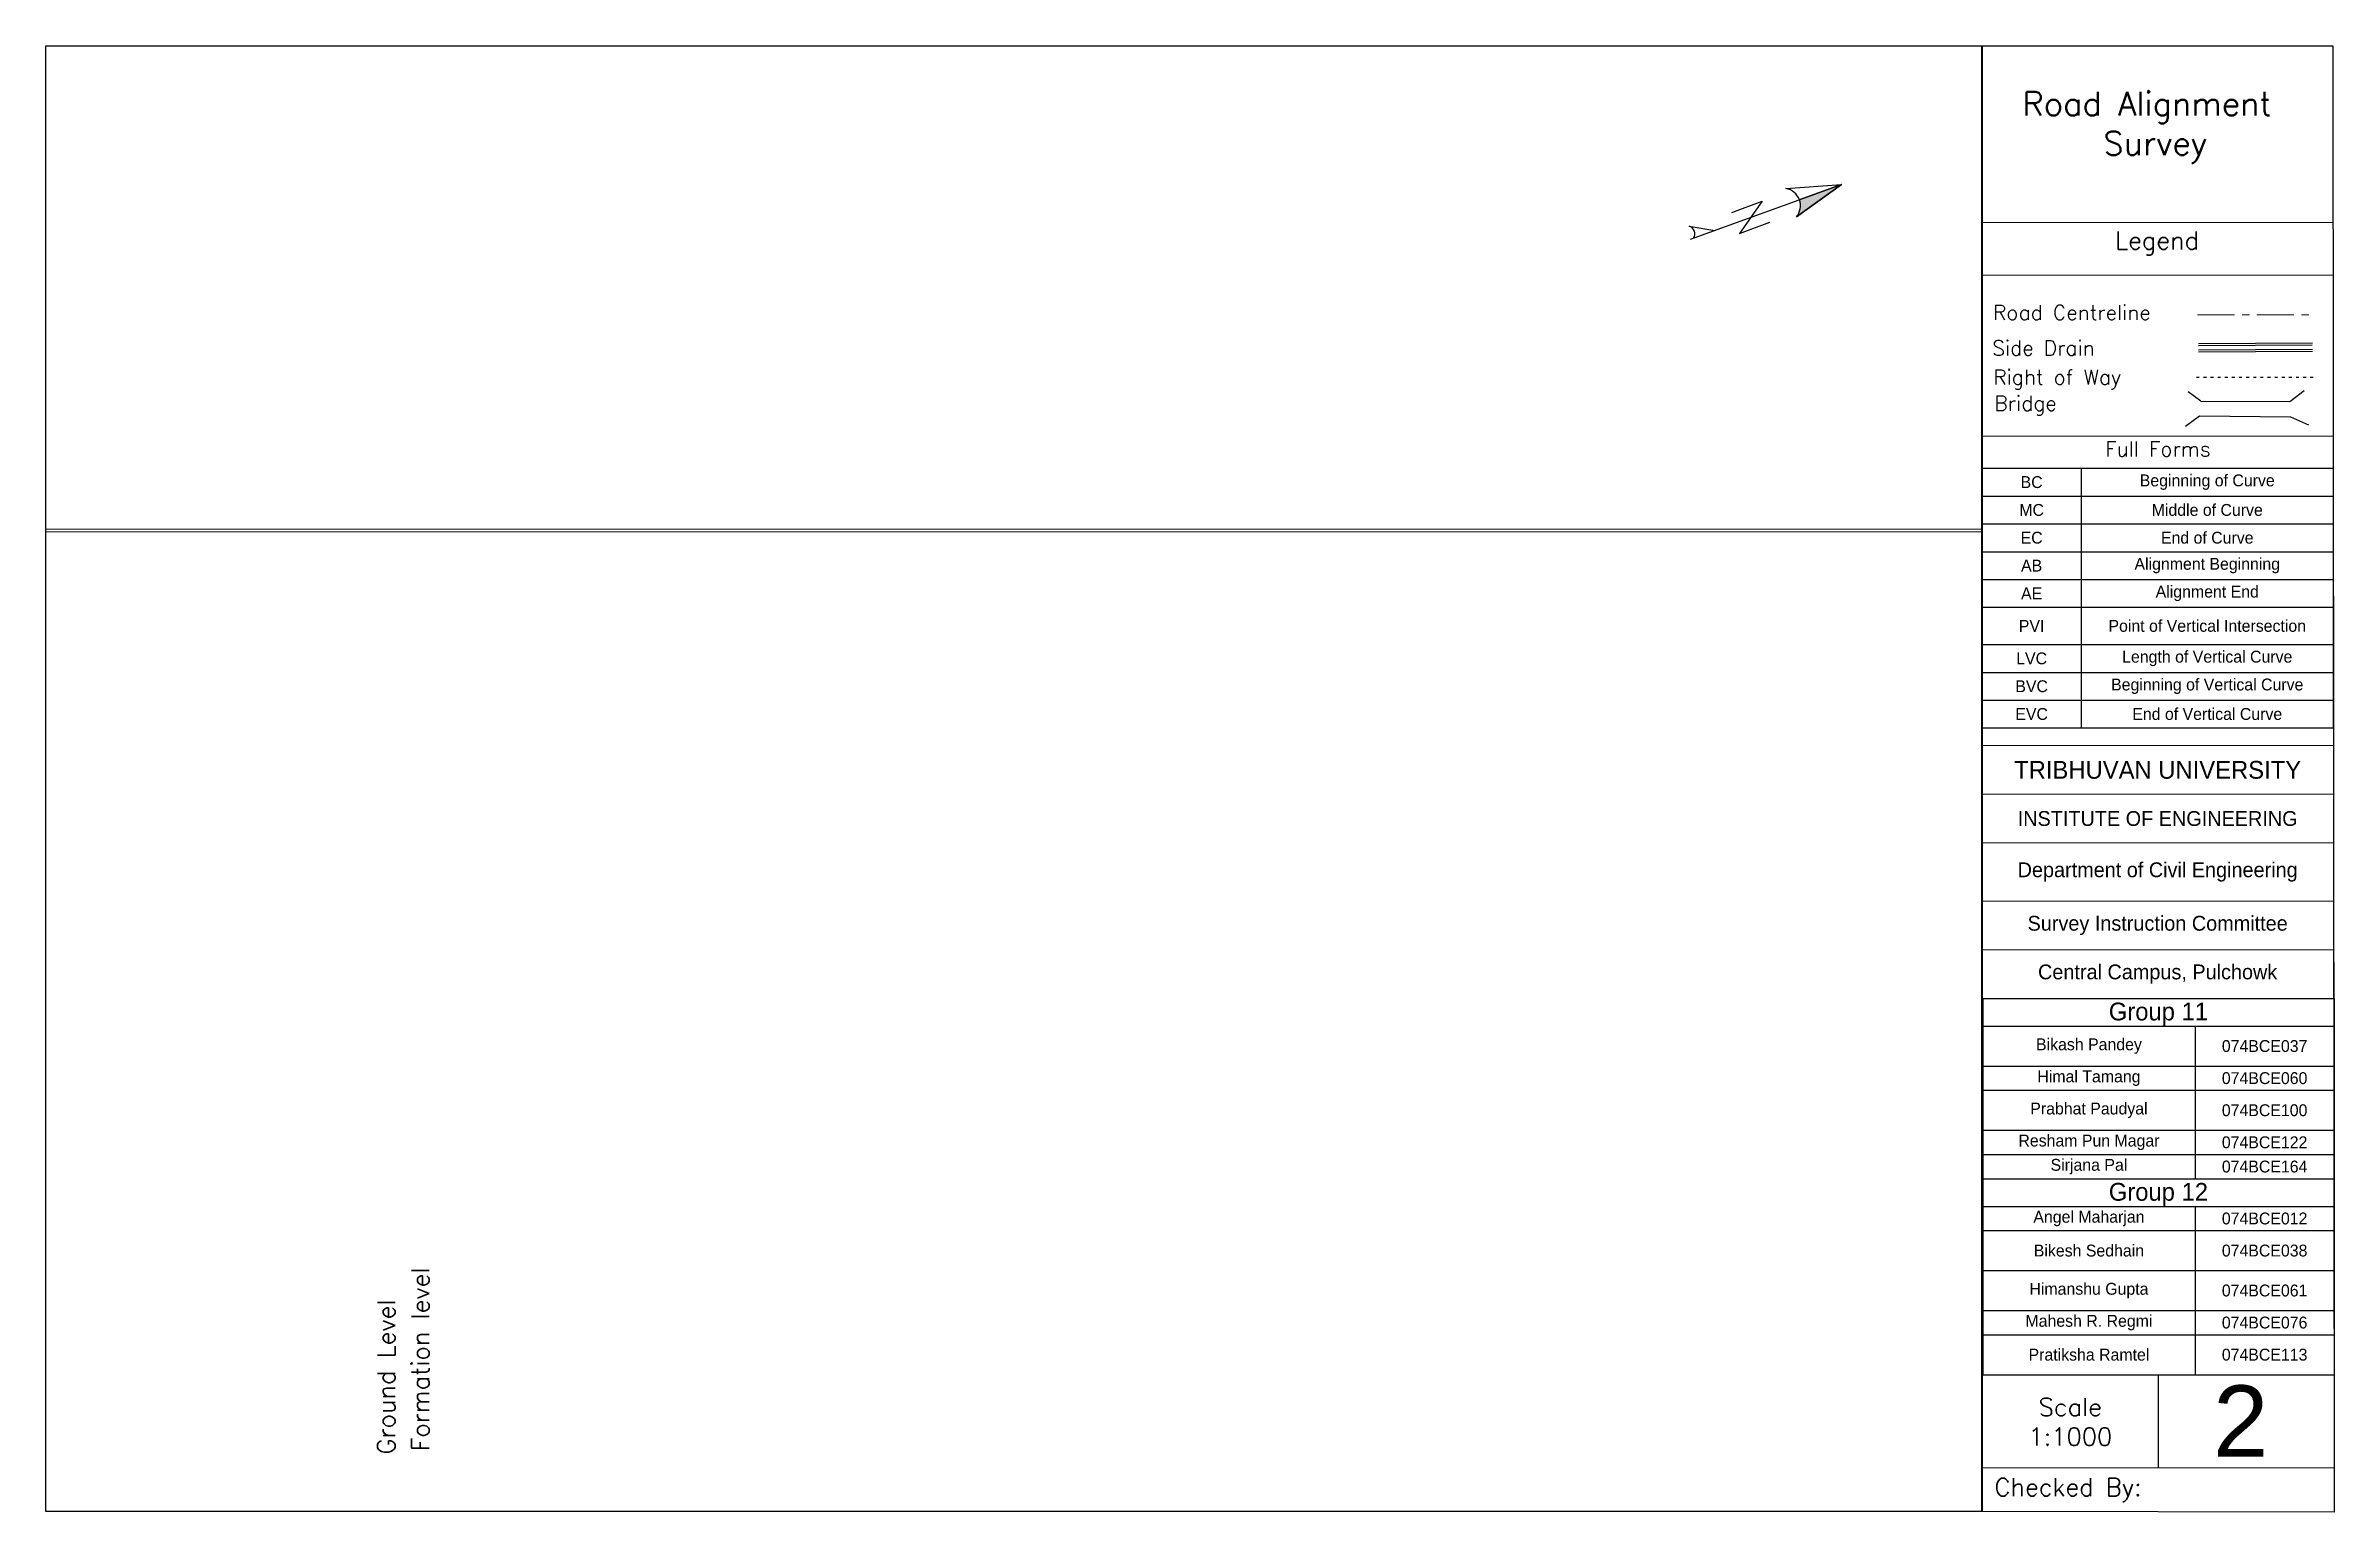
# Paper-space layout 'Sheet - (7)' of a CAD drawing. Header units: metres. Extents: x 23 to 408, y 7 to 255.
# The model-space entities are those that its viewports show. They can reach past a viewport. Long polylines and large blocks are cut down to what shows.
import ezdxf

# ---------------------------------------------------------------- set-up
doc = ezdxf.new("R2010")
doc.units = ezdxf.units.M
doc.linetypes.add('ACAD_ISO03W100', pattern=[30, 12, -18])
doc.linetypes.add('CENTER', pattern=[2, 1.25, -0.25, 0.25, -0.25])
for name, color, linetype in [('C-ROAD', 7, 'Continuous'), ('C-ROAD-ASSM-BLIN', 1, 'Continuous'), ('Title Block', 7, 'Continuous')]:
    doc.layers.add(name, color=color, linetype=linetype)
doc.styles.add('Annotative', font='txt')
doc.styles.add('Legend', font='@Arial Unicode MS.shx', dxfattribs={"height": 3})
doc.styles.get("Standard").update_dxf_attribs({"font": 'simplex.shx'})

# ---------------------------------------------------------------- blocks, each defined once
blk = doc.blocks.new('*T60')
at = {"layer": 'Defpoints', "color": 8, "linetype": 'ByBlock', "lineweight": 0, "transparency": 16777216}
for p, q in [((0, 0), (59.23, 0)), ((0, 0), (0, -42.61)), ((59.23, 0), (59.23, -42.61)), ((0, -8.2), (59.23, -8.2)), ((0, -16.4), (59.23, -16.4)), ((0, -26.21), (59.23, -26.21)), ((0, -34.41), (59.23, -34.41)), ((0, -42.61), (59.23, -42.61))]:
    blk.add_line(p, q, dxfattribs=at)
at = {"layer": 'Title Block', "color": 7, "transparency": 16777216, "width": 59.1051, "attachment_point": 5}
for s, insert, char_height in [('{\\fSystem|b0|i0|c0;TRIBHUVAN UNIVERSITY', (29.61, -4.1), 3), ('{\\fSystem|b0|i0|c0;INSTITUTE OF ENGINEERING', (29.61, -12.3), 2.5), ('{\\fSystem|b0|i0|c0;Department of Civil Engineering', (29.61, -21.3), 2.5), ('{\\fSystem|b0|i0|c0;Survey Instruction Committee', (29.61, -30.31), 2.5), ('{\\fSystem|b0|i0|c0;Central Campus, Pulchowk', (29.61, -38.51), 2.5)]:
    blk.add_mtext(s, dxfattribs=dict(at, insert=insert, char_height=char_height))
blk = doc.blocks.new('*T61')
at = {"layer": 'Title Block', "color": 0, "linetype": 'ByBlock', "lineweight": -2, "transparency": 16777216}
for p, q in [((0, 0), (59.22, 0)), ((0, 0), (0, -63.41)), ((59.22, 0), (59.22, -63.41)), ((0, -4.66), (59.22, -4.66)), ((35.8, -4.66), (35.8, -30.38)), ((0, -11.4), (59.22, -11.4)), ((0, -15.48), (59.22, -15.48)), ((0, -22.21), (59.22, -22.21)), ((0, -26.3), (59.22, -26.3)), ((0, -30.38), (59.22, -30.38)), ((0, -35.05), (59.22, -35.05)), ((35.8, -35.05), (35.8, -63.41)), ((0, -39.13), (59.22, -39.13)), ((0, -45.86), (59.22, -45.86)), ((0, -52.59), (59.22, -52.59)), ((0, -56.68), (59.22, -56.68)), ((0, -63.41), (59.22, -63.41))]:
    blk.add_line(p, q, dxfattribs=at)
at = {"layer": 'Title Block', "color": 7, "transparency": 16777216}
for s, insert, char_height, width, attachment_point in [('{\\fSystem|b0|i0|c0|p0;Group 11}', (29.61, -4.6), 3, 59.1002, 8), ('{\\fSystem|b0|i0|c0|p0;Bikash Pandey}', (17.9, -8.03), 2, 35.6753, 5), ('{\\fSystem|b0|i0|c0|p0;074BCE037}', (47.51, -8.03), 2, 23.3049, 5), ('{\\fSystem|b0|i0|c0|p0;Himal Tamang}', (17.9, -13.44), 2, 35.6753, 5), ('{\\fSystem|b0|i0|c0|p0;074BCE060}', (47.51, -13.44), 2, 23.3049, 5), ('{\\fSystem|b0|i0|c0|p0;Prabhat Paudyal}', (17.9, -18.85), 2, 35.6753, 5), ('{\\fSystem|b0|i0|c0|p0;074BCE100}', (47.51, -18.85), 2, 23.3049, 5), ('{\\fSystem|b0|i0|c0|p0;Resham Pun Magar}', (17.9, -24.25), 2, 35.6753, 5), ('{\\fSystem|b0|i0|c0|p0;Sirjana Pal}', (17.9, -28.34), 2, 35.6753, 5), ('{\\fSystem|b0|i0|c0|p0;074BCE122}', (47.51, -24.25), 2, 23.3049, 5), ('{\\fSystem|b0|i0|c0|p0;074BCE164}', (47.51, -28.34), 2, 23.3049, 5), ('{\\fSystem|b0|i0|c0|p0;Group 12}', (29.61, -34.99), 3, 59.1002, 8), ('{\\fSystem|b0|i0|c0|p0;Angel Maharjan}', (17.9, -37.09), 2, 35.6753, 5), ('{\\fSystem|b0|i0|c0|p0;074BCE012}', (47.51, -37.09), 2, 23.3049, 5), ('{\\fSystem|b0|i0|c0|p0;Bikesh Sedhain}', (17.9, -42.5), 2, 35.6753, 5), ('{\\fSystem|b0|i0|c0|p0;074BCE038}', (47.51, -42.5), 2, 23.3049, 5), ('{\\fSystem|b0|i0|c0|p0;Himanshu Gupta}', (17.9, -49.23), 2, 35.6753, 5), ('{\\fSystem|b0|i0|c0|p0;074BCE061}', (47.51, -49.23), 2, 23.3049, 5), ('{\\fSystem|b0|i0|c0|p0;Mahesh R. Regmi}', (17.9, -54.63), 2, 35.6753, 5), ('{\\fSystem|b0|i0|c0|p0;074BCE076}', (47.51, -54.63), 2, 23.3049, 5), ('{\\fSystem|b0|i0|c0|p0;Pratiksha Ramtel}', (17.9, -60.04), 2, 35.6753, 5), ('{\\fSystem|b0|i0|c0|p0;074BCE113}', (47.51, -60.04), 2, 23.3049, 5)]:
    blk.add_mtext(s, dxfattribs=dict(at, insert=insert, char_height=char_height, width=width, attachment_point=attachment_point))
blk = doc.blocks.new('*T62')
at = {"layer": 'Title Block', "color": 0, "linetype": 'ByBlock', "lineweight": -2, "transparency": 16777216}
for p, q in [((0, 0), (59.19, 0)), ((0, 0), (0, -43.76)), ((16.74, 0), (16.74, -43.76)), ((59.19, 0), (59.19, -43.76)), ((0, -4.69), (59.19, -4.69)), ((0, -9.37), (59.19, -9.37)), ((0, -14.06), (59.19, -14.06)), ((0, -18.74), (59.19, -18.74)), ((0, -23.43), (59.19, -23.43)), ((0, -29.71), (59.19, -29.71)), ((0, -34.39), (59.19, -34.39)), ((0, -39.08), (59.19, -39.08)), ((0, -43.76), (59.19, -43.76))]:
    blk.add_line(p, q, dxfattribs=at)
at = {"layer": 'Title Block', "color": 7, "transparency": 16777216, "char_height": 2, "attachment_point": 5}
for s, insert, width in [('{\\fSystem|b0|i0|c0;BC', (8.37, -2.34), 16.6227), ('{\\fSystem|b0|i0|c0;Beginning of Curve', (37.97, -2.34), 42.3281), ('{\\fSystem|b0|i0|c0;MC', (8.37, -7.03), 16.6227), ('{\\fSystem|b0|i0|c0;Middle of Curve', (37.97, -7.03), 42.3281), ('{\\fSystem|b0|i0|c0;EC', (8.37, -11.71), 16.6227), ('{\\fSystem|b0|i0|c0;End of Curve', (37.97, -11.71), 42.3281), ('{\\fSystem|b0|i0|c0;AB', (8.37, -16.4), 16.6227), ('{\\fSystem|b0|i0|c0;AE', (8.37, -21.08), 16.6227), ('{\\fSystem|b0|i0|c0;Alignment End', (37.97, -21.08), 42.3281), ('{\\fSystem|b0|i0|c0;PVI', (8.37, -26.57), 16.6227), ('{\\fSystem|b0|i0|c0;Point of Vertical Intersection', (37.97, -26.57), 42.3281), ('{\\fSystem|b0|i0|c0;Length of Vertical Curve', (37.97, -32.05), 42.3281), ('{\\fSystem|b0|i0|c0;LVC', (8.37, -32.05), 16.6227), ('{\\fSystem|b0|i0|c0;BVC', (8.37, -36.74), 16.6227), ('{\\fSystem|b0|i0|c0;Beginning of Vertical Curve', (37.97, -36.74), 42.3281), ('{\\fSystem|b0|i0|c0;EVC', (8.37, -41.42), 16.6227), ('{\\fSystem|b0|i0|c0;End of Vertical Curve', (37.97, -41.42), 42.3281)]:
    blk.add_mtext(s, dxfattribs=dict(at, insert=insert, width=width))
at = {"layer": 'Title Block', "color": 7, "transparency": 16777216, "insert": (37.97, -16.4), "char_height": 2, "width": 42.3281, "attachment_point": 5, "style": 'Annotative'}
blk.add_mtext('{\\fSystem|b0|i0|c0;Alignment Beginning', dxfattribs=at)
blk = doc.blocks.new('Right Title Block')
at = {"linetype": 'CENTER', "lineweight": 20, "ltscale": 5}
blk.add_line((36.33, -45.21), (55.35, -45.21), dxfattribs=at)
for p, q in [((36.48, -50.06), (55.71, -49.92)), ((36.49, -51.13), (55.72, -50.98)), ((36.5, -50.39), (55.68, -50.27)), ((36.52, -51.46), (55.7, -51.33)), ((36.89, -59.76), (34.77, -58.16)), ((36.89, -59.76), (51.91, -59.82)), ((51.91, -59.82), (54.28, -57.97)), ((34.33, -63.98), (36.69, -62.25)), ((36.69, -62.25), (51.98, -62.38)), ((51.98, -62.38), (55.04, -63.72)), ((0, -65.67), (59.19, -65.61))]:
    blk.add_line(p, q)
at = {"linetype": 'ACAD_ISO03W100', "ltscale": 0.04}
blk.add_line((36.14, -55.73), (56.05, -55.73), dxfattribs=at)
at = {"layer": 'Title Block'}
for p, q in [((0, -29.67), (59.15, -29.61)), ((0, -38.51), (59.15, -38.45)), ((29.71, -223.83), (29.71, -239.5)), ((0.06, -239.53), (59.36, -239.48))]:
    blk.add_line(p, q, dxfattribs=at)
blk.add_lwpolyline([(0, 0.13), (59.12, 0.13), (59.37, -247.01), (0, -246.88)], close=True, dxfattribs=at)
for name, p in [('*T62', (0, -71.07)), ('*T60', (0, -117.81)), ('*T61', (0.13, -160.42))]:
    blk.add_blockref(name, p)
at = {"insert": (29.65, -67.82), "char_height": 2.5, "width": 59.1964, "attachment_point": 5, "style": 'Legend'}
blk.add_mtext('{\\Fsimplex|c0;Full Forms}', dxfattribs=at)
at = {"layer": 'Title Block', "attachment_point": 5}
for s, insert, char_height, width in [('Road Alignment  Survey', (29.2, -13.62), 4, 58.389), ('Legend', (29.52, -33.17), 3, 58.8595)]:
    blk.add_mtext(s, dxfattribs=dict(at, insert=insert, char_height=char_height, width=width))
at = {"layer": 'Title Block', "style": 'Legend'}
for s, insert, char_height, width, attachment_point in [('{\\Fsimplex|c0;Road Centreline}', (1.87, -43.56), 2.5, 32.2908, 1), ('{\\Fsimplex|c0;Side Drain}', (1.74, -49.55), 2.5, 30.8869, 1), ('{\\Fsimplex|c0;Right of Way}', (1.91, -54.45), 2.5, 26.8579, 1), ('{\\Fsimplex|c0;Bridge}', (2.1, -58.86), 2.5, 27.6234, 1), ('{\\Fsimplex|c0;Scale\\P1:1000}', (14.89, -231.77), 3, 29.6479, 5)]:
    blk.add_mtext(s, dxfattribs=dict(at, insert=insert, char_height=char_height, width=width, attachment_point=attachment_point))
at = {"layer": 'Title Block', "lineweight": 5, "insert": (0.06, -243.27), "char_height": 3, "width": 59.3033, "attachment_point": 4, "style": 'Annotative'}
blk.add_mtext('{\\Fsimplex|c0; Checked By: }', dxfattribs=at)
blk = doc.blocks.new('*U69')
at = {"linetype": 'ByBlock', "lineweight": -2}
blk.add_hatch(color=0, dxfattribs=at).paths.add_polyline_path([(0.401, 0.146), (0.214, 0.078, -0.269143), (0.201, 0.002)])
at = {"color": 0, "linetype": 'ByBlock', "lineweight": -2}
for points in [[(-0.267, -0.097), (0.401, 0.146)], [(-0.084, 0.022), (0.05, 0.071), (-0.05, -0.071), (0.084, -0.022)]]:
    blk.add_lwpolyline(points, dxfattribs=at)
for points in [[(0.201, 0.002, 0.580323), (0.155, 0.127), (0.401, 0.146), (0.201, 0.002), (0.401, 0.146), (0.214, 0.078)], [(-0.254, -0.092, 0.5), (-0.273, -0.039), (-0.16, -0.058)]]:
    blk.add_lwpolyline(points, format="xyb", dxfattribs=at)

msp = doc.modelspace()

# ---------------------------------------------------------------- texts
at = {"layer": 'C-ROAD', "char_height": 3, "attachment_point": 1, "rotation": 90}
for s, width, heights, insert in [('Formation level', 32.47, [0], (629180.35, 3062748.2)), ('Ground Level', 31.7646, [0.2], (629174.59, 3062747.69))]:
    msp.add_mtext_dynamic_manual_height_columns(s, width=width, gutter_width=1, heights=heights, dxfattribs=dict(at, insert=insert))

# ---------------------------------------------------------------- wipeouts: each hides what was drawn before it
msp.add_wipeout([(629179.36, 3062833.89), (629179.36, 3062833.8), (629181.3, 3062827.92), (629187.44, 3062810.54), (629189.54, 3062804.66), (629192.38, 3062799.72), (629206.57, 3062795.11), (629208.29, 3062799.94), (629211.31, 3062810.42), (629211.99, 3062811.45), (629216.08, 3062823.17), (629216.59, 3062823.92), (629218.88, 3062832.66), (629220.93, 3062836.05), (629223.69, 3062846.19), (629224.25, 3062847.3), (629228.21, 3062859.08), (629225.06, 3062863.81), (629185.58, 3062863.67), (629179.79, 3062863.32)]).dxf.layer = 'C-ROAD'

psp = doc.layouts.new('Sheet - (7)')

# ---------------------------------------------------------------- linework, layer by layer
psp.add_lwpolyline([(22.69, 254.61), (349.05, 254.61), (349.05, 7.59), (22.69, 7.59)], close=True)

# ---------------------------------------------------------------- block references
psp.add_blockref('Right Title Block', (349.04, 254.47))
at = {"layer": 'C-ROAD-ASSM-BLIN', "color": 7, "xscale": 38.1, "yscale": 38.1, "zscale": 38.1}
psp.add_blockref('*U69', (310.1, 225.69), dxfattribs=at)

# ---------------------------------------------------------------- texts
at = {"insert": (378.69, 28.84), "char_height": 12, "width": 29.5369, "attachment_point": 1, "style": 'Legend'}
psp.add_mtext('  2', dxfattribs=at)

# ---------------------------------------------------------------- viewports
at = {"layer": 'Defpoints', "view_twist_angle": 289.9864}
psp.add_viewport(center=(185.87, 213.88), size=(326.36, 81.459), view_center_point=(0, 0), view_height=81.459, status=3, dxfattribs=at)
at = {"layer": 'Defpoints', "view_target_point": (629282.38, 3062805.87)}
psp.add_viewport(center=(185.87, 90.14), size=(326.36, 165.0943), view_center_point=(-0.5, 14.75), view_height=165.0943, dxfattribs=at).dxf.unprotected_set("ltscale", 0)

doc.saveas('drawing.dxf')
